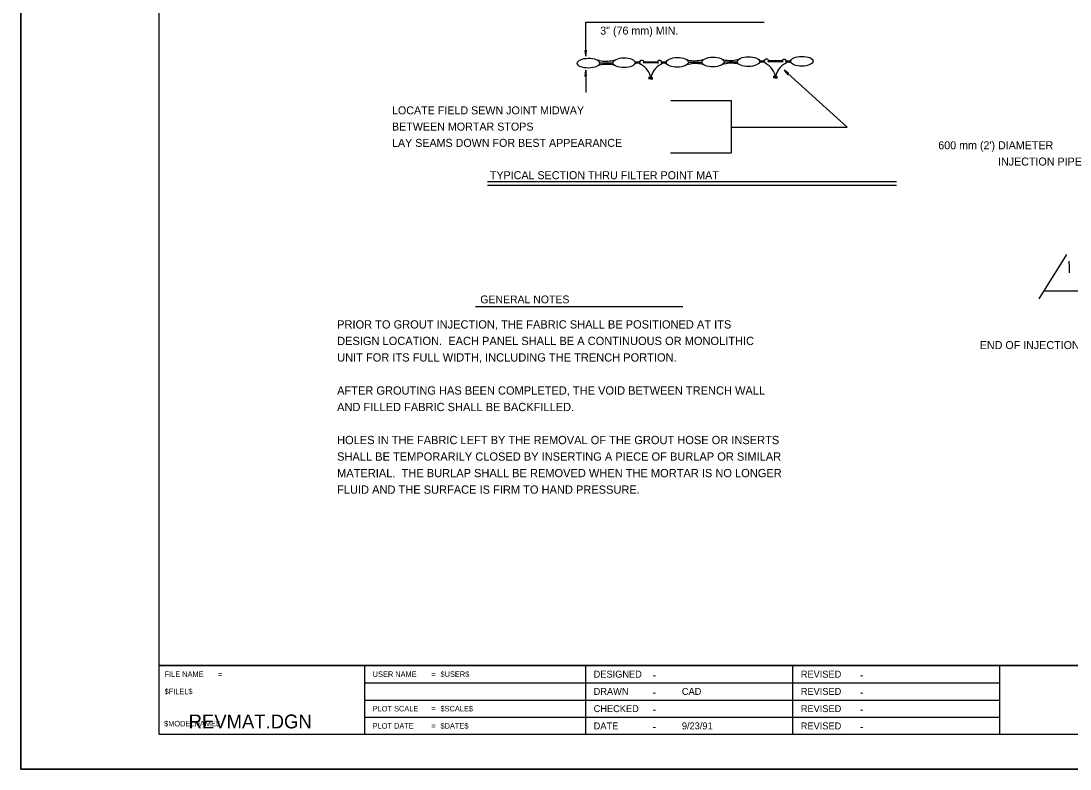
# Model space of a CAD drawing. Extents: x 86020 to 86700, y 81733 to 82173.
# Drawn here: x 86020 to 86323.9, y 81733.4 to 81950.2 of the extents above; entities that cross this region are included whole.
import ezdxf

# ---------------------------------------------------------------- set-up
doc = ezdxf.new("R2010")
doc.units = 0
for name, color, linetype in [('Design_EX_Roadway Dimensions', 7, 'Continuous'), ('Design_EX_Roadway Notes', 7, 'Continuous'), ('Level 48', 7, 'Continuous'), ('Sheets_50 Reference Boundary', 7, 'Continuous'), ('Sheets_General Details', 7, 'Continuous'), ('Sheets_Printer Plotting Border', 7, 'Continuous'), ('Topo_Building', 7, 'Continuous')]:
    doc.layers.add(name, color=color, linetype=linetype)

msp = doc.modelspace()

# ---------------------------------------------------------------- linework, layer by layer
at = {"layer": 'Design_EX_Roadway Dimensions'}
for p, q in [((86183.59, 81940), (86183.59, 81949.87)), ((86183.59, 81949.87), (86235.27, 81949.87)), ((86183.59, 81935.88), (86183.59, 81929.46)), ((86322.83, 81882.51), (86314.83, 81869.63)), ((86316.26, 81871.94), (86328.89, 81871.94))]:
    msp.add_line(p, q, dxfattribs=at)
for points in [[(86183.61, 81941.55), (86183.38, 81941.49), (86183.48, 81940.84), (86183.59, 81940), (86183.71, 81940.9), (86183.85, 81941.69), (86183.61, 81941.55), (86183.45, 81941.48), (86183.59, 81940.56), (86183.76, 81941.56), (86183.57, 81941.42), (86183.59, 81940.99), (86183.65, 81941.4)], [(86183.56, 81934.33), (86183.79, 81934.38), (86183.69, 81935.04), (86183.59, 81935.88), (86183.46, 81934.98), (86183.32, 81934.19), (86183.56, 81934.33), (86183.71, 81934.4), (86183.58, 81935.31), (86183.41, 81934.31), (86183.6, 81934.46), (86183.58, 81934.88), (86183.52, 81934.48)]]:
    msp.add_lwpolyline(points, dxfattribs=at)
at = {"layer": 'Design_EX_Roadway Notes'}
for p, q in [((86259.32, 81919.43), (86241.07, 81935.88)), ((86208.29, 81927.15), (86225.78, 81927.15)), ((86225.78, 81927.15), (86225.78, 81911.93)), ((86225.78, 81919.43), (86259.32, 81919.43)), ((86208.19, 81911.93), (86225.78, 81911.93))]:
    msp.add_line(p, q, dxfattribs=at)
msp.add_lwpolyline([(86242.21, 81934.82), (86242.32, 81935.03), (86241.77, 81935.4), (86241.07, 81935.88), (86241.66, 81935.18), (86242.15, 81934.55), (86242.21, 81934.82), (86242.26, 81934.98), (86241.49, 81935.5), (86242.12, 81934.7), (86242.14, 81934.94), (86241.81, 81935.2), (86242.07, 81934.89)], dxfattribs=at)
at = {"layer": 'Level 48'}
msp.add_lwpolyline([(86020.01, 82173.38), (86700.01, 82173.38), (86700.01, 81733.38), (86020.01, 81733.38)], close=True, dxfattribs=at)
at = {"layer": 'Sheets_50 Reference Boundary'}
msp.add_lwpolyline([(86060.01, 82163.38), (86690.01, 82163.38), (86690.01, 81763.38), (86060.01, 81763.38)], close=True, dxfattribs=at)
at = {"layer": 'Sheets_General Details'}
for p, q in [((86020.01, 82173.38), (86020.01, 81733.38)), ((86273.62, 81903.54), (86155.17, 81903.54)), ((86273.62, 81902.47), (86155.17, 81902.47)), ((86151.71, 81867.46), (86211.71, 81867.46)), ((86060.01, 81763.38), (86690.01, 81763.38)), ((86119.5, 81763.38), (86119.5, 81743.38)), ((86183.5, 81763.38), (86183.5, 81743.38)), ((86243.5, 81763.38), (86243.5, 81743.38)), ((86303.5, 81763.38), (86303.5, 81743.38)), ((86119.5, 81758.38), (86303.5, 81758.38)), ((86119.5, 81753.38), (86303.5, 81753.38)), ((86119.5, 81748.38), (86303.5, 81748.38)), ((86700.01, 81733.38), (86020.01, 81733.38))]:
    msp.add_line(p, q, dxfattribs=at)
msp.add_lwpolyline([(86060.01, 82163.38), (86690.01, 82163.38), (86690.01, 81743.38), (86060.01, 81743.38)], close=True, dxfattribs=at)
at = {"layer": 'Sheets_Printer Plotting Border'}
msp.add_lwpolyline([(86020.01, 81733.38), (86700.01, 81733.38), (86700.01, 82173.38), (86020.01, 82173.38)], close=True, dxfattribs=at)
at = {"layer": 'Topo_Building'}
for p, q in [((86187.55, 81938.69), (86187.09, 81938.81)), ((86191.52, 81938.77), (86192.16, 81938.96)), ((86200.35, 81938.59), (86200.35, 81937.95)), ((86204.51, 81938.55), (86204.51, 81937.9)), ((86213.31, 81938.82), (86213.03, 81938.93)), ((86217.29, 81938.9), (86217.65, 81939.03)), ((86223.63, 81938.9), (86223.35, 81938.98)), ((86227.6, 81938.99), (86228.01, 81939.14)), ((86236.46, 81938.89), (86236.46, 81938.25)), ((86236.46, 81938.69), (86240.62, 81938.69)), ((86240.62, 81938.85), (86240.62, 81938.21)), ((86187.58, 81937.38), (86187.16, 81937.23)), ((86187.61, 81938.03), (86191.46, 81938.03)), ((86191.55, 81937.46), (86191.79, 81937.39)), ((86197.93, 81938.13), (86199.21, 81938.13)), ((86200.35, 81938.39), (86204.51, 81938.39)), ((86200.35, 81938.13), (86204.51, 81938.13)), ((86205.63, 81938.13), (86206.91, 81938.13)), ((86213.33, 81937.6), (86212.96, 81937.5)), ((86213.37, 81938.24), (86217.23, 81938.24)), ((86217.31, 81937.68), (86217.49, 81937.62)), ((86223.67, 81937.71), (86223.26, 81937.58)), ((86223.69, 81938.35), (86227.54, 81938.35)), ((86227.64, 81937.79), (86227.84, 81937.73)), ((86234, 81938.45), (86235.33, 81938.45)), ((86236.46, 81938.43), (86240.62, 81938.43)), ((86241.73, 81938.45), (86242.99, 81938.45)), ((86202.41, 81933.77), (86201.77, 81933.77)), ((86202.41, 81933.38), (86201.77, 81933.38)), ((86202.41, 81933.77), (86203.06, 81933.77)), ((86202.41, 81933.38), (86203.06, 81933.38)), ((86238.52, 81934.07), (86237.88, 81934.07)), ((86238.52, 81933.68), (86237.88, 81933.68)), ((86238.52, 81934.07), (86239.16, 81934.07)), ((86238.52, 81933.68), (86239.16, 81933.68)), ((86323.58, 81880.56), (86323.69, 81878.84)), ((86323.69, 81878.84), (86323.69, 81877.22))]:
    msp.add_line(p, q, dxfattribs=at)
for centre, radius, start, end in [((86189.34, 81948.43), 9.9, 259.5892, 282.7431), ((86199.87, 81938.14), 0.655, 43.2054, 233.0266), ((86204.97, 81938.08), 0.655, 313.091, 134.4456), ((86215.1, 81948.57), 9.9, 259.5892, 282.7431), ((86225.42, 81948.65), 9.9, 259.5892, 282.7431), ((86234.65, 81940.34), 1.74, 245.2655, 296.7822), ((86235.98, 81938.44), 0.655, 43.2054, 233.0266), ((86241.08, 81938.38), 0.655, 313.091, 134.4456), ((86242.31, 81940.37), 1.74, 245.2655, 296.7822), ((86189.76, 81927.72), 9.9, 79.5892, 102.7431), ((86198.54, 81940.06), 1.74, 245.2655, 296.7822), ((86198.6, 81936.21), 1.74, 65.2655, 116.7822), ((86197.52, 81933.13), 4.9, 2.9601, 66.4219), ((86207.69, 81932.83), 5.28, 115.7306, 174.0182), ((86206.23, 81940.04), 1.74, 245.2655, 296.7822), ((86206.31, 81936.18), 1.74, 65.2655, 116.7822), ((86215.52, 81927.94), 9.9, 79.5892, 102.7431), ((86225.85, 81928.04), 9.9, 79.5892, 102.7431), ((86234.68, 81936.55), 1.74, 65.2655, 116.7822), ((86233.63, 81933.43), 4.9, 2.9601, 66.4219), ((86243.8, 81933.13), 5.28, 115.7306, 174.0182), ((86242.4, 81936.48), 1.74, 65.2655, 116.7822)]:
    msp.add_arc(centre, radius, start, end, dxfattribs=at)
for centre in [(86184.38, 81937.97), (86194.69, 81938.08), (86210.14, 81938.19), (86220.46, 81938.29), (86230.77, 81938.4), (86246.22, 81938.51)]:
    msp.add_ellipse(centre, major_axis=(-3.23, -0.05), ratio=0.440249, dxfattribs=at)

# ---------------------------------------------------------------- texts
at = {"layer": 'Design_EX_Roadway Dimensions'}
msp.add_text('3" (76 mm) MIN.', height=2.3182, dxfattribs=at).set_placement((86187.81, 81946.23))
at = {"layer": 'Design_EX_Roadway Notes'}
for s, p in [('LOCATE FIELD SEWN JOINT MIDWAY', (86127.49, 81923.12)), ('BETWEEN MORTAR STOPS', (86127.49, 81918.41)), ('LAY SEAMS DOWN FOR BEST APPEARANCE', (86127.49, 81913.7)), ("600 mm (2') DIAMETER", (86285.74, 81913)), ('INJECTION PIPE', (86303.04, 81908.29)), ('END OF INJECTION PIPE', (86297.76, 81855.09))]:
    msp.add_text(s, height=2.3182, dxfattribs=at).set_placement(p)
at = {"layer": 'Sheets_General Details'}
for s, height, p in [('TYPICAL SECTION THRU FILTER POINT MAT', 2.3181, (86155.85, 81904.33)), ('GENERAL NOTES', 2.2701, (86153.07, 81868.35)), ('PRIOR TO GROUT INJECTION, THE FABRIC SHALL BE POSITIONED AT ITS', 2.394, (86111.59, 81861.05)), ('DESIGN LOCATION.  EACH PANEL SHALL BE A CONTINUOUS OR MONOLITHIC', 2.394, (86111.59, 81856.26)), ('UNIT FOR ITS FULL WIDTH, INCLUDING THE TRENCH PORTION.', 2.394, (86111.59, 81851.48)), ('AFTER GROUTING HAS BEEN COMPLETED, THE VOID BETWEEN TRENCH WALL', 2.394, (86111.59, 81841.9)), ('AND FILLED FABRIC SHALL BE BACKFILLED.', 2.394, (86111.59, 81837.11)), ('HOLES IN THE FABRIC LEFT BY THE REMOVAL OF THE GROUT HOSE OR INSERTS', 2.394, (86111.59, 81827.54)), ('SHALL BE TEMPORARILY CLOSED BY INSERTING A PIECE OF BURLAP OR SIMILAR', 2.394, (86111.59, 81822.75)), ('MATERIAL.  THE BURLAP SHALL BE REMOVED WHEN THE MORTAR IS NO LONGER', 2.394, (86111.59, 81817.96)), ('FLUID AND THE SURFACE IS FIRM TO HAND PRESSURE.', 2.394, (86111.59, 81813.17)), ('DESIGNED', 2, (86185.9, 81759.88)), ('-', 2.4, (86202.98, 81759.48)), ('REVISED', 2, (86245.9, 81759.88)), ('-', 2.4, (86262.98, 81759.48)), ('DRAWN', 2, (86185.9, 81754.88)), ('CAD       ', 2, (86211.45, 81754.88)), ('REVISED', 2, (86245.9, 81754.88)), ('-', 2.4, (86202.98, 81754.48)), ('-', 2.4, (86262.98, 81754.48)), ('CHECKED', 2, (86185.9, 81749.88)), ('-', 2.4, (86202.98, 81749.48)), ('REVISED', 2, (86245.9, 81749.88)), ('-', 2.4, (86262.98, 81749.48)), ('REVMAT.DGN', 4, (86068.58, 81745.17)), ('DATE', 2, (86185.9, 81744.88)), ('-', 2.4, (86202.98, 81744.48)), ('9/23/91   ', 2, (86211.45, 81744.88)), ('REVISED', 2, (86245.9, 81744.88)), ('-', 2.4, (86262.98, 81744.48))]:
    msp.add_text(s, height=height, dxfattribs=at).set_placement(p)
for s, p in [('FILE NAME', (86061.61, 81760.08)), ('=', (86077.06, 81760.08)), ('USER NAME', (86121.9, 81760.08)), ('=', (86138.85, 81760.08)), ('$USER$', (86141.54, 81760.08)), ('$FILEL$', (86061.61, 81755.08)), ('PLOT SCALE', (86121.9, 81750.08)), ('=', (86138.85, 81750.08)), ('$SCALE$', (86141.54, 81750.08)), ('$MODELNAME$', (86061.48, 81745.74)), ('PLOT DATE', (86121.9, 81745.08)), ('=', (86138.85, 81745.08)), ('$DATE$', (86141.54, 81745.08))]:
    msp.add_text(s, height=1.6, rotation=360, dxfattribs=at).set_placement(p)

doc.saveas('drawing.dxf')
